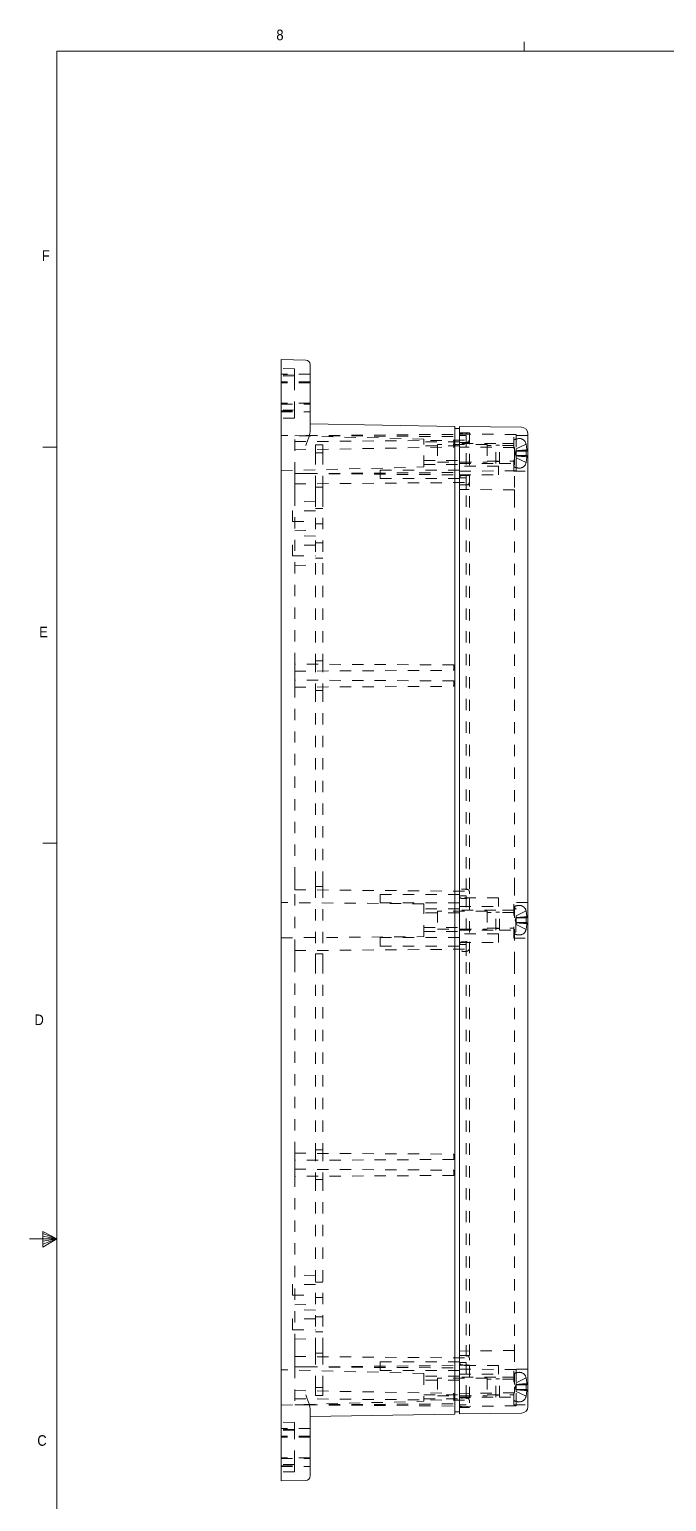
# Model space of a CAD drawing. Header units: inches. Extents: x 0.3 to 33.9, y 0.2 to 21.7.
# Drawn here: x 0.27 to 5.9, y 8.64 to 21.66 of the extents above; entities that cross this region are included whole.
import ezdxf

# ---------------------------------------------------------------- set-up
doc = ezdxf.new("R2010")
doc.units = ezdxf.units.IN
doc.header["$MEASUREMENT"] = 0
doc.linetypes.add('SLD-Dashed', pattern=[0.075, 0.05, -0.025])
doc.linetypes.add('SLD-Solid', pattern=[0])
doc.styles.add('SLDTEXTSTYLE1', font='GOTHIC.TTF', dxfattribs={"width": 0.913})

msp = doc.modelspace()

# ---------------------------------------------------------------- linework, layer by layer
at = {"color": 7, "linetype": 'SLD-Solid', "lineweight": 0}
for p, q in [((4.6408, 21.464), (4.6408, 21.5488)), ((0.5158, 21.464), (33.5158, 21.464)), ((0.5158, 21.464), (0.5158, 0.464)), ((0.5158, 17.964), (0.3908, 17.964)), ((0.5158, 14.464), (0.3908, 14.464)), ((0.5158, 10.964), (0.2728, 10.964)), ((0.3918, 11.0295), (0.3918, 10.8907)), ((0.5158, 10.964), (0.3918, 11.0295)), ((0.3918, 11.011), (0.5158, 10.964)), ((0.3918, 10.9871), (0.5158, 10.964)), ((0.3918, 10.8907), (0.5158, 10.964)), ((0.3918, 10.918), (0.5158, 10.964)), ((0.3918, 10.9447), (0.5158, 10.964))]:
    msp.add_line(p, q, dxfattribs=at)
at = {"color": 7, "linetype": 'SLD-Solid', "lineweight": 15}
for p, q in [((2.7121, 18.7347), (2.4949, 18.7385)), ((2.4949, 18.7385), (2.4949, 18.5926)), ((2.7508, 18.6953), (2.7508, 18.5814)), ((2.4949, 18.5926), (2.4949, 17.9799)), ((2.7508, 18.5814), (2.7508, 18.1001)), ((2.7508, 18.1703), (4.0299, 18.1479)), ((4.0299, 18.1479), (4.0299, 17.9119)), ((4.0692, 18.1282), (4.0299, 18.1282)), ((4.0692, 18.1454), (4.0692, 17.9094)), ((4.6168, 18.1401), (4.0692, 18.1454)), ((2.4949, 17.9799), (2.4949, 17.9119)), ((4.6752, 18.0811), (4.6752, 17.9094)), ((2.4949, 17.9119), (2.4949, 9.6509)), ((4.0299, 17.9119), (4.0299, 9.6509)), ((4.0692, 17.9094), (4.0692, 9.6534)), ((4.6752, 17.9094), (4.6752, 9.6534)), ((2.4949, 9.6509), (2.4949, 9.5829)), ((4.0299, 9.6509), (4.0299, 9.4149)), ((4.0692, 9.6534), (4.0692, 9.4174)), ((4.6752, 9.6534), (4.6752, 9.4817)), ((2.4949, 8.9703), (2.4949, 9.5829)), ((2.7508, 9.4627), (2.7508, 8.9814)), ((2.7508, 9.3926), (4.0299, 9.4149)), ((4.0692, 9.4346), (4.0299, 9.4346)), ((4.6168, 9.4227), (4.0692, 9.4174)), ((2.7508, 8.9814), (2.7508, 8.8675)), ((2.4949, 8.8244), (2.4949, 8.9703)), ((2.7121, 8.8282), (2.4949, 8.8244))]:
    msp.add_line(p, q, dxfattribs=at)
at = {"color": 7, "linetype": 'SLD-Dashed', "lineweight": 0}
for p, q in [((2.613, 18.6577), (2.4949, 18.6597)), ((2.613, 18.5717), (2.613, 18.6577)), ((2.7508, 18.6105), (2.4949, 18.6105)), ((2.613, 18.6027), (2.4949, 18.6007)), ((2.613, 18.5949), (2.4949, 18.5928)), ((2.7508, 18.5416), (2.4949, 18.5416)), ((2.7508, 18.5338), (2.4949, 18.5338)), ((2.613, 18.2688), (2.613, 18.5717)), ((2.7508, 18.3527), (2.4949, 18.3527)), ((2.4949, 18.3448), (2.7508, 18.3448)), ((2.613, 18.2915), (2.4949, 18.2936)), ((2.4949, 18.2857), (2.613, 18.2837)), ((2.4949, 18.2759), (2.7508, 18.2759)), ((2.613, 18.2688), (2.613, 18.2218)), ((2.613, 18.2218), (2.4949, 18.2197)), ((3.7542, 18.035), (2.4949, 18.0679)), ((2.6149, 18.0652), (2.7158, 18.0661)), ((2.6149, 17.7316), (2.6149, 18.0652)), ((2.6149, 18.0127), (4.1283, 18.0259)), ((2.6149, 17.9404), (4.0213, 17.965)), ((2.7158, 18.0661), (4.0692, 18.0779)), ((2.7158, 18.0661), (4.0692, 18.0582)), ((2.7158, 18.0661), (4.0692, 18.0567)), ((2.8624, 17.9843), (2.7999, 17.9843)), ((2.7999, 17.9843), (2.7999, 17.9119)), ((2.8624, 17.9843), (2.8624, 17.9119)), ((3.7542, 17.7889), (3.7542, 18.035)), ((4.0692, 18.0119), (3.7542, 18.0119)), ((4.0692, 18.0119), (3.7542, 18.0119)), ((4.0692, 17.9769), (3.7542, 17.9769)), ((3.877, 17.9882), (3.877, 17.8307)), ((4.314, 17.9882), (3.877, 17.9882)), ((4.0213, 17.965), (4.0213, 18.025)), ((4.1592, 18.0898), (4.0692, 18.0898)), ((4.5702, 18.0756), (4.0692, 18.0804)), ((4.1283, 18.0659), (4.0692, 18.0659)), ((4.1592, 18.0048), (4.0692, 18.0048)), ((4.3902, 17.9979), (4.0692, 17.9979)), ((4.5572, 17.9607), (4.0692, 17.9654)), ((4.1283, 18.0659), (4.1283, 17.9119)), ((4.1592, 18.0898), (4.1592, 17.9059)), ((4.314, 17.9882), (4.314, 17.8307)), ((4.5502, 17.9783), (4.314, 17.9783)), ((4.3902, 17.8209), (4.3902, 17.9979)), ((4.4242, 17.9819), (4.3902, 17.9819)), ((4.4242, 17.8209), (4.4242, 17.9979)), ((4.5502, 17.9979), (4.4242, 17.9979)), ((4.5502, 17.7519), (4.5502, 18.0669)), ((4.6752, 18.0669), (4.5502, 18.0669)), ((4.5702, 18.0756), (4.5702, 18.063)), ((4.5702, 18.063), (4.5702, 17.7675)), ((4.658, 17.9909), (4.5723, 17.9481)), ((4.6644, 17.9432), (4.658, 17.9909)), ((2.8624, 17.9137), (2.7999, 17.9137)), ((2.7999, 17.9119), (2.7999, 17.6103)), ((2.8624, 17.9119), (2.8624, 17.6103)), ((3.7542, 17.847), (4.0692, 17.847)), ((4.1283, 17.9119), (4.1283, 17.6919)), ((4.1592, 17.9059), (4.1592, 17.7148)), ((4.314, 17.8405), (4.5502, 17.8405)), ((4.3902, 17.8369), (4.4242, 17.8369)), ((4.5572, 17.9607), (4.5572, 17.9063)), ((4.5572, 17.9063), (4.5572, 17.5857)), ((4.5723, 17.9394), (4.5625, 17.9094)), ((4.5625, 17.9094), (4.5723, 17.8794)), ((4.5723, 17.9481), (4.5723, 17.9316)), ((4.5723, 17.9316), (4.5723, 17.9297)), ((4.658, 17.9297), (4.5723, 17.9297)), ((4.5723, 17.9297), (4.5723, 17.8892)), ((4.658, 17.8892), (4.5723, 17.8892)), ((4.5723, 17.8892), (4.5723, 17.8873)), ((4.5723, 17.8873), (4.5723, 17.8707)), ((4.658, 17.828), (4.5723, 17.8707)), ((4.658, 17.9297), (4.6644, 17.9297)), ((4.658, 17.8892), (4.658, 17.9297)), ((4.6644, 17.8892), (4.658, 17.8892)), ((4.658, 17.828), (4.6644, 17.8757)), ((4.6644, 17.9432), (4.6644, 17.9297)), ((4.6644, 17.8892), (4.6644, 17.8757)), ((2.4949, 17.7559), (3.7542, 17.7889)), ((2.6149, 17.6387), (2.6149, 17.7316)), ((2.7158, 17.7307), (4.0692, 17.7401)), ((2.7158, 17.7307), (4.0692, 17.7189)), ((3.3692, 17.6868), (3.3692, 17.7618)), ((4.0692, 17.7618), (3.3692, 17.7618)), ((3.7542, 17.8119), (4.0692, 17.8119)), ((3.7542, 17.8119), (4.0692, 17.8119)), ((3.877, 17.8307), (4.314, 17.8307)), ((4.0692, 17.8209), (4.3902, 17.8209)), ((4.4142, 17.7954), (4.0692, 17.7954)), ((4.5702, 17.7553), (4.0692, 17.7504)), ((4.0692, 17.7184), (4.4142, 17.7184)), ((4.1592, 17.7148), (4.0692, 17.7148)), ((4.1592, 17.7148), (4.1592, 17.5314)), ((4.4142, 17.7184), (4.4142, 17.7954)), ((4.4242, 17.8209), (4.5502, 17.8209)), ((4.5502, 17.7519), (4.6752, 17.7519)), ((4.5702, 17.7675), (4.5702, 17.7553)), ((2.6149, 17.6387), (4.1283, 17.6519)), ((2.6149, 17.5379), (2.6149, 17.6387)), ((2.8624, 17.6103), (2.7999, 17.6103)), ((2.7999, 17.6103), (2.7999, 17.5379)), ((2.8624, 17.6103), (2.8624, 17.5379)), ((3.3692, 17.6868), (4.0692, 17.6868)), ((4.1283, 17.6919), (4.0692, 17.6919)), ((4.1592, 17.6298), (4.0692, 17.6298)), ((4.5572, 17.5857), (4.0692, 17.5904)), ((4.1283, 17.6919), (4.1283, 17.5379)), ((4.5572, 17.5857), (4.5572, 17.5314)), ((2.6149, 16.046), (2.6149, 17.5379)), ((2.7999, 17.4812), (2.6149, 17.486)), ((2.7999, 17.5379), (2.7999, 16.075)), ((2.8624, 17.5379), (2.8624, 16.075)), ((4.1283, 17.5379), (4.1283, 14.1514)), ((4.1592, 17.5314), (4.1592, 14.1554)), ((4.5572, 17.5314), (4.5572, 14.1554)), ((2.5969, 17.4022), (2.5969, 17.3072)), ((2.7999, 17.4022), (2.5969, 17.4022)), ((2.8624, 17.4222), (2.7999, 17.4222)), ((2.5969, 17.3072), (2.7999, 17.3072)), ((2.6149, 17.2233), (2.7999, 17.2282)), ((2.7999, 17.2872), (2.8624, 17.2872)), ((2.5969, 17.0974), (2.5969, 17.0024)), ((2.7999, 17.0974), (2.5969, 17.0974)), ((2.7999, 17.1764), (2.6149, 17.1813)), ((2.8624, 17.1174), (2.7999, 17.1174)), ((2.5969, 17.0024), (2.7999, 17.0024)), ((2.6149, 16.9186), (2.7999, 16.9234)), ((2.7999, 16.9824), (2.8624, 16.9824)), ((4.0213, 16.0382), (2.6149, 16.046)), ((2.6149, 15.9833), (2.6149, 16.046)), ((2.8624, 16.075), (2.7999, 16.075)), ((2.7999, 16.075), (2.7999, 15.8129)), ((2.8624, 16.075), (2.8624, 15.8129)), ((4.0213, 15.9912), (4.0213, 16.0382)), ((2.6149, 15.9833), (4.0213, 15.9912)), ((2.6149, 15.9045), (2.6149, 15.9833)), ((4.0213, 15.8967), (2.6149, 15.9045)), ((2.6149, 15.8418), (2.6149, 15.9045)), ((4.0213, 15.8497), (4.0213, 15.8967)), ((2.6149, 15.8418), (4.0213, 15.8497)), ((2.6149, 14.1514), (2.6149, 15.8418)), ((2.8624, 15.8129), (2.7999, 15.8129)), ((2.7999, 15.8129), (2.7999, 14.1514)), ((2.8624, 15.8129), (2.8624, 14.1514)), ((2.6149, 14.0506), (2.6149, 14.1514)), ((2.7999, 14.1514), (2.7999, 14.079)), ((2.8624, 14.079), (2.7999, 14.079)), ((2.7999, 14.079), (2.7999, 13.4838)), ((2.8624, 14.1514), (2.8624, 14.079)), ((2.8624, 14.079), (2.8624, 13.4838)), ((4.1283, 14.1514), (4.1283, 13.9974)), ((4.1592, 14.1554), (4.1592, 13.9721)), ((4.5572, 14.1554), (4.5572, 14.1011)), ((4.5572, 14.1011), (4.5572, 13.4617)), ((3.7542, 13.9264), (2.4949, 13.9374)), ((2.6149, 14.0506), (4.1283, 14.0374)), ((2.6149, 13.5122), (2.6149, 14.0506)), ((3.3692, 13.9349), (3.3692, 14.0099)), ((4.0692, 14.0099), (3.3692, 14.0099)), ((3.3692, 13.9349), (4.0692, 13.9349)), ((4.1283, 13.9974), (4.0692, 13.9974)), ((4.4142, 13.9784), (4.0692, 13.9784)), ((4.1283, 13.9974), (4.1283, 13.5654)), ((4.1592, 13.9721), (4.1592, 13.5908)), ((4.4142, 13.9014), (4.4142, 13.9784)), ((4.5502, 13.6239), (4.5502, 13.9389)), ((4.6752, 13.9389), (4.5502, 13.9389)), ((3.7542, 13.6364), (3.7542, 13.9264)), ((4.0692, 13.8814), (3.7542, 13.8814)), ((4.0692, 13.8814), (3.7542, 13.8814)), ((4.0692, 13.8464), (3.7542, 13.8464)), ((3.877, 13.8602), (3.877, 13.7027)), ((4.314, 13.8602), (3.877, 13.8602)), ((4.0692, 13.9014), (4.4142, 13.9014)), ((4.3902, 13.8699), (4.0692, 13.8699)), ((4.314, 13.8602), (4.314, 13.7027)), ((4.5502, 13.8503), (4.314, 13.8503)), ((4.3902, 13.6929), (4.3902, 13.8699)), ((4.4242, 13.8539), (4.3902, 13.8539)), ((4.4242, 13.6929), (4.4242, 13.8699)), ((4.5502, 13.8699), (4.4242, 13.8699)), ((4.5672, 13.8874), (4.5572, 13.8874)), ((4.5723, 13.8114), (4.5625, 13.7814)), ((4.5672, 13.6754), (4.5672, 13.8874)), ((4.658, 13.8629), (4.5723, 13.8201)), ((4.5723, 13.8201), (4.5723, 13.8036)), ((4.5723, 13.8036), (4.5723, 13.8017)), ((4.658, 13.8017), (4.5723, 13.8017)), ((4.5723, 13.8017), (4.5723, 13.7612)), ((4.6644, 13.8152), (4.658, 13.8629)), ((4.658, 13.8017), (4.6644, 13.8017)), ((4.658, 13.7612), (4.658, 13.8017)), ((4.6644, 13.8152), (4.6644, 13.8017)), ((3.7542, 13.7165), (4.0692, 13.7165)), ((3.7542, 13.6814), (4.0692, 13.6814)), ((3.7542, 13.6814), (4.0692, 13.6814)), ((3.877, 13.7027), (4.314, 13.7027)), ((4.0692, 13.6929), (4.3902, 13.6929)), ((4.314, 13.7125), (4.5502, 13.7125)), ((4.3902, 13.7089), (4.4242, 13.7089)), ((4.4242, 13.6929), (4.5502, 13.6929)), ((4.5572, 13.6754), (4.5672, 13.6754)), ((4.5625, 13.7814), (4.5723, 13.7514)), ((4.658, 13.7612), (4.5723, 13.7612)), ((4.5723, 13.7612), (4.5723, 13.7593)), ((4.5723, 13.7593), (4.5723, 13.7427)), ((4.658, 13.7), (4.5723, 13.7427)), ((4.6644, 13.7612), (4.658, 13.7612)), ((4.658, 13.7), (4.6644, 13.7477)), ((4.6644, 13.7612), (4.6644, 13.7477)), ((2.4949, 13.6254), (3.7542, 13.6364)), ((3.3692, 13.6279), (3.3692, 13.5529)), ((4.0692, 13.6279), (3.3692, 13.6279)), ((3.3692, 13.5529), (4.0692, 13.5529)), ((4.4142, 13.6614), (4.0692, 13.6614)), ((4.0692, 13.5844), (4.4142, 13.5844)), ((4.1283, 13.5654), (4.0692, 13.5654)), ((4.1283, 13.5654), (4.1283, 13.4114)), ((4.1592, 13.5908), (4.1592, 13.4074)), ((4.4142, 13.6614), (4.4142, 13.5844)), ((4.5502, 13.6239), (4.6752, 13.6239)), ((2.6149, 13.5122), (4.1283, 13.5254)), ((2.6149, 13.4114), (2.6149, 13.5122)), ((2.6149, 11.721), (2.6149, 13.4114)), ((2.8624, 13.4838), (2.7999, 13.4838)), ((2.7999, 13.4838), (2.7999, 13.4114)), ((2.7999, 13.4114), (2.7999, 11.75)), ((2.8624, 13.4838), (2.8624, 13.4114)), ((2.8624, 13.4114), (2.8624, 11.75)), ((4.1283, 13.4114), (4.1283, 10.0249)), ((4.1592, 13.4074), (4.1592, 10.0314)), ((4.5572, 13.4617), (4.5572, 13.4074)), ((4.5572, 13.4074), (4.5572, 10.0314)), ((2.6149, 11.721), (4.0213, 11.7132)), ((2.6149, 11.721), (2.6149, 11.6583)), ((2.8624, 11.75), (2.7999, 11.75)), ((2.7999, 11.75), (2.7999, 11.4879)), ((2.8624, 11.75), (2.8624, 11.4879)), ((4.0213, 11.6662), (2.6149, 11.6583)), ((2.6149, 11.5795), (2.6149, 11.6583)), ((4.0213, 11.7132), (4.0213, 11.6662)), ((2.6149, 11.5795), (4.0213, 11.5717)), ((2.6149, 11.5795), (2.6149, 11.5168)), ((4.0213, 11.5247), (2.6149, 11.5168)), ((2.6149, 10.0249), (2.6149, 11.5168)), ((2.8624, 11.4879), (2.7999, 11.4879)), ((2.7999, 11.4879), (2.7999, 10.0249)), ((2.8624, 11.4879), (2.8624, 10.0249)), ((4.0213, 11.5717), (4.0213, 11.5247)), ((2.5969, 10.5604), (2.5969, 10.4654)), ((2.7999, 10.5604), (2.5969, 10.5604)), ((2.7999, 10.6394), (2.6149, 10.6443)), ((2.8624, 10.5804), (2.7999, 10.5804)), ((2.5969, 10.4654), (2.7999, 10.4654)), ((2.7999, 10.4454), (2.8624, 10.4454)), ((2.6149, 10.3816), (2.7999, 10.3864)), ((2.7999, 10.3347), (2.6149, 10.3395)), ((2.5969, 10.2557), (2.5969, 10.1607)), ((2.7999, 10.2557), (2.5969, 10.2557)), ((2.5969, 10.1607), (2.7999, 10.1607)), ((2.8624, 10.2757), (2.7999, 10.2757)), ((2.6149, 10.0768), (2.7999, 10.0817)), ((2.6149, 9.9241), (2.6149, 10.0249)), ((2.7999, 10.1407), (2.8624, 10.1407)), ((2.7999, 10.0249), (2.7999, 9.9525)), ((2.8624, 10.0249), (2.8624, 9.9525)), ((4.1283, 10.0249), (4.1283, 9.8709)), ((4.1592, 10.0314), (4.1592, 9.8481)), ((4.5572, 10.0314), (4.5572, 9.9771)), ((2.6149, 9.9241), (4.1283, 9.9109)), ((2.6149, 9.8312), (2.6149, 9.9241)), ((2.8624, 9.9525), (2.7999, 9.9525)), ((2.7999, 9.9525), (2.7999, 9.6509)), ((2.8624, 9.9525), (2.8624, 9.6509)), ((4.5572, 9.9771), (4.0692, 9.9724)), ((4.1592, 9.9331), (4.0692, 9.9331)), ((4.5572, 9.9771), (4.5572, 9.6566)), ((3.7542, 9.774), (2.4949, 9.8069)), ((2.6149, 9.8312), (2.6149, 9.4976)), ((2.7158, 9.8321), (4.0692, 9.8439)), ((2.7158, 9.8321), (4.0692, 9.8228)), ((3.3692, 9.8761), (3.3692, 9.8011)), ((4.0692, 9.8761), (3.3692, 9.8761)), ((3.3692, 9.8011), (4.0692, 9.8011)), ((3.7542, 9.774), (3.7542, 9.5279)), ((4.1283, 9.8709), (4.0692, 9.8709)), ((4.1592, 9.8481), (4.0692, 9.8481)), ((4.4142, 9.8444), (4.0692, 9.8444)), ((4.5702, 9.8076), (4.0692, 9.8124)), ((4.0692, 9.7674), (4.4142, 9.7674)), ((4.1283, 9.8709), (4.1283, 9.6509)), ((4.1592, 9.8481), (4.1592, 9.6569)), ((4.4142, 9.8444), (4.4142, 9.7674)), ((4.5502, 9.4959), (4.5502, 9.8109)), ((4.6752, 9.8109), (4.5502, 9.8109)), ((4.5702, 9.7954), (4.5702, 9.8076)), ((4.5702, 9.4999), (4.5702, 9.7954)), ((2.7999, 9.6509), (2.7999, 9.5785)), ((2.8624, 9.6492), (2.7999, 9.6492)), ((2.8624, 9.6509), (2.8624, 9.5785)), ((4.0692, 9.7509), (3.7542, 9.7509)), ((4.0692, 9.7509), (3.7542, 9.7509)), ((4.0692, 9.7159), (3.7542, 9.7159)), ((3.877, 9.7322), (3.877, 9.5747)), ((4.314, 9.7322), (3.877, 9.7322)), ((4.3902, 9.7419), (4.0692, 9.7419)), ((4.1283, 9.6509), (4.1283, 9.4969)), ((4.1592, 9.6569), (4.1592, 9.4731)), ((4.314, 9.7322), (4.314, 9.5747)), ((4.5502, 9.7223), (4.314, 9.7223)), ((4.3902, 9.5649), (4.3902, 9.7419)), ((4.4242, 9.7259), (4.3902, 9.7259)), ((4.4242, 9.5649), (4.4242, 9.7419)), ((4.5502, 9.7419), (4.4242, 9.7419)), ((4.5572, 9.6566), (4.5572, 9.6021)), ((4.5723, 9.6834), (4.5625, 9.6534)), ((4.5625, 9.6534), (4.5723, 9.6234)), ((4.658, 9.7349), (4.5723, 9.6921)), ((4.5723, 9.6921), (4.5723, 9.6756)), ((4.5723, 9.6756), (4.5723, 9.6737)), ((4.658, 9.6737), (4.5723, 9.6737)), ((4.5723, 9.6737), (4.5723, 9.6332)), ((4.658, 9.6332), (4.5723, 9.6332)), ((4.5723, 9.6332), (4.5723, 9.6313)), ((4.6644, 9.6872), (4.658, 9.7349)), ((4.658, 9.6737), (4.6644, 9.6737)), ((4.658, 9.6332), (4.658, 9.6737)), ((4.6644, 9.6332), (4.658, 9.6332)), ((4.6644, 9.6872), (4.6644, 9.6737)), ((4.6644, 9.6332), (4.6644, 9.6197)), ((2.4949, 9.4949), (3.7542, 9.5279)), ((2.6149, 9.6224), (4.0213, 9.5979)), ((2.6149, 9.5501), (4.1283, 9.5369)), ((2.7158, 9.4967), (4.0692, 9.5062)), ((2.7158, 9.4967), (4.0692, 9.5047)), ((2.8624, 9.5785), (2.7999, 9.5785)), ((3.7542, 9.586), (4.0692, 9.586)), ((3.7542, 9.5509), (4.0692, 9.5509)), ((3.7542, 9.5509), (4.0692, 9.5509)), ((3.877, 9.5747), (4.314, 9.5747)), ((4.0213, 9.5979), (4.0213, 9.5379)), ((4.5572, 9.6021), (4.0692, 9.5974)), ((4.0692, 9.5649), (4.3902, 9.5649)), ((4.1592, 9.5581), (4.0692, 9.5581)), ((4.314, 9.5845), (4.5502, 9.5845)), ((4.3902, 9.5809), (4.4242, 9.5809)), ((4.4242, 9.5649), (4.5502, 9.5649)), ((4.5723, 9.6313), (4.5723, 9.6147)), ((4.658, 9.572), (4.5723, 9.6147)), ((4.658, 9.572), (4.6644, 9.6197)), ((2.6149, 9.4976), (2.7158, 9.4967)), ((2.7158, 9.4967), (4.0692, 9.4849)), ((4.1283, 9.4969), (4.0692, 9.4969)), ((4.5702, 9.4873), (4.0692, 9.4824)), ((4.1592, 9.4731), (4.0692, 9.4731)), ((4.5502, 9.4959), (4.6752, 9.4959)), ((4.5702, 9.4873), (4.5702, 9.4999)), ((2.613, 9.3411), (2.4949, 9.3431)), ((2.7508, 9.287), (2.4949, 9.287)), ((2.613, 9.2792), (2.4949, 9.2771)), ((2.613, 9.2713), (2.4949, 9.2693)), ((2.613, 9.2941), (2.613, 9.3411)), ((2.613, 9.2941), (2.613, 8.9912)), ((2.7508, 9.2181), (2.4949, 9.2181)), ((2.7508, 9.2102), (2.4949, 9.2102)), ((2.7508, 9.0291), (2.4949, 9.0291)), ((2.4949, 9.0212), (2.7508, 9.0212)), ((2.613, 8.9912), (2.613, 8.9052)), ((2.613, 8.968), (2.4949, 8.97)), ((2.4949, 8.9622), (2.613, 8.9601)), ((2.4949, 8.9523), (2.7508, 8.9523)), ((2.613, 8.9052), (2.4949, 8.9031))]:
    msp.add_line(p, q, dxfattribs=at)
at = {"color": 7, "linetype": 'SLD-Solid', "lineweight": 15}
for centre, radius, start, end in [((2.7114, 18.6953), 0.0394, 0, 89), ((4.6162, 18.0811), 0.059, 0, 89.446), ((4.6162, 9.4817), 0.059, 270.554, 0), ((2.7114, 8.8675), 0.0394, 271, 0)]:
    msp.add_arc(centre, radius, start, end, dxfattribs=at)
at = {"color": 7, "linetype": 'SLD-Dashed', "lineweight": 0}
for centre, radius, start, end in [((4.6, 17.9293), 0.1106, 90, 116.715), ((4.6, 17.9809), 0.0591, 19.02617, 90), ((4.5069, 17.9488), 0.1575, 15.56925, 19.02617), ((4.6, 17.8896), 0.1106, 243.285, 270), ((4.6, 17.838), 0.0591, 270, 340.97383), ((4.5069, 17.8701), 0.1575, 340.97383, 344.44513), ((4.6, 13.8013), 0.1106, 90, 116.715), ((4.6, 13.8529), 0.0591, 19.02617, 90), ((4.5069, 13.8208), 0.1575, 15.56925, 19.02617), ((4.6, 13.71), 0.0591, 270, 340.97383), ((4.5069, 13.7421), 0.1575, 340.97383, 344.44513), ((4.6, 13.7616), 0.1106, 243.285, 270), ((4.6, 9.6733), 0.1106, 90, 116.715), ((4.6, 9.7249), 0.0591, 19.02617, 90), ((4.5069, 9.6928), 0.1575, 15.56925, 19.02617), ((4.6, 9.6336), 0.1106, 243.285, 270), ((4.6, 9.582), 0.0591, 270, 340.97383), ((4.5069, 9.6141), 0.1575, 340.97383, 344.44513)]:
    msp.add_arc(centre, radius, start, end, dxfattribs=at)
at = {"color": 7, "linetype": 'SLD-Solid', "lineweight": 15}
for points in [[(2.7508, 18.1001), (2.7508, 18.0915), (2.7492, 18.0824), (2.7444, 18.0634), (2.7411, 18.0534), (2.7338, 18.033), (2.7297, 18.0226), (2.7233, 18.0066), (2.7211, 18.0011), (2.7166, 17.9902), (2.7144, 17.9845), (2.7121, 17.979)], [(2.7508, 9.4627), (2.7508, 9.4714), (2.7492, 9.4804), (2.7444, 9.4995), (2.7411, 9.5095), (2.7338, 9.5299), (2.7297, 9.5403), (2.7233, 9.5563), (2.7211, 9.5617), (2.7166, 9.5727), (2.7144, 9.5783), (2.7121, 9.5839)]]:
    msp.add_open_spline(points, degree=3, knots=[0, 0, 0, 0, 0.25, 0.25, 0.5, 0.5, 0.75, 0.75, 0.875, 0.875, 1, 1, 1, 1], dxfattribs=at)
at = {"color": 7, "linetype": 'SLD-Dashed', "lineweight": 0}
for points, knots in [([(4.0692, 18.0473), (4.0693, 18.0557), (4.0693, 18.0663), (4.0738, 18.0781), (4.0781, 18.0835), (4.0852, 18.0872), (4.0975, 18.0895), (4.1128, 18.09), (4.129, 18.0895), (4.1415, 18.0873), (4.151, 18.0822), (4.1566, 18.0732), (4.159, 18.0613), (4.1592, 18.0524), (4.1592, 18.0473)], [0, 0, 0, 0, 0.1665815, 0.2114633, 0.2510879, 0.3032629, 0.3671961, 0.5031422, 0.6103379, 0.692701, 0.7577092, 0.8208989, 0.8983656, 1, 1, 1, 1]), ([(4.1592, 18.0473), (4.1592, 18.0422), (4.159, 18.0333), (4.1566, 18.0214), (4.151, 18.0124), (4.1415, 18.0073), (4.129, 18.0051), (4.1114, 18.0046), (4.0954, 18.0049), (4.0833, 18.0083), (4.0773, 18.0119), (4.0727, 18.0182), (4.0694, 18.0304), (4.0693, 18.0404), (4.0692, 18.0473)], [0, 0, 0, 0, 0.1016255, 0.1790853, 0.2422694, 0.3072719, 0.3896277, 0.4968139, 0.6619311, 0.7084728, 0.7488583, 0.7998277, 0.8616335, 1, 1, 1, 1]), ([(4.5723, 17.9316), (4.5909, 17.9333), (4.6216, 17.9361), (4.6523, 17.9387), (4.6644, 17.9397)], [0, 0, 0, 0, 0.6066371, 1, 1, 1, 1]), ([(4.6644, 17.8791), (4.6418, 17.8811), (4.6111, 17.8837), (4.5804, 17.8865), (4.5723, 17.8873)], [0, 0, 0, 0, 0.7368804, 1, 1, 1, 1]), ([(4.0692, 17.6723), (4.0693, 17.6807), (4.0693, 17.6913), (4.0738, 17.7031), (4.0781, 17.7085), (4.0852, 17.7122), (4.0975, 17.7145), (4.1128, 17.715), (4.129, 17.7145), (4.1415, 17.7123), (4.151, 17.7072), (4.1566, 17.6982), (4.159, 17.6863), (4.1592, 17.6774), (4.1592, 17.6723)], [0, 0, 0, 0, 0.16658153, 0.21146334, 0.25108786, 0.30326287, 0.36719608, 0.50314223, 0.61033789, 0.69270098, 0.7577092, 0.8208989, 0.89836556, 1, 1, 1, 1]), ([(4.1592, 17.6723), (4.1592, 17.6672), (4.159, 17.6583), (4.1566, 17.6464), (4.151, 17.6374), (4.1415, 17.6323), (4.129, 17.6301), (4.1114, 17.6296), (4.0954, 17.6299), (4.0833, 17.6333), (4.0773, 17.6369), (4.0727, 17.6432), (4.0694, 17.6554), (4.0693, 17.6654), (4.0692, 17.6723)], [0, 0, 0, 0, 0.1016255, 0.1790853, 0.2422694, 0.3072719, 0.3896277, 0.4968139, 0.6619311, 0.7084728, 0.7488583, 0.7998277, 0.8616335, 1, 1, 1, 1]), ([(4.1592, 14.0146), (4.1592, 14.0196), (4.159, 14.0285), (4.1566, 14.0404), (4.151, 14.0494), (4.1415, 14.0546), (4.129, 14.0568), (4.1114, 14.0572), (4.0954, 14.057), (4.0833, 14.0536), (4.0773, 14.05), (4.0727, 14.0436), (4.0694, 14.0314), (4.0693, 14.0214), (4.0692, 14.0146)], [0, 0, 0, 0, 0.1016255, 0.1790853, 0.2422694, 0.3072719, 0.3896277, 0.4968139, 0.6619311, 0.7084728, 0.7488583, 0.7998277, 0.8616335, 1, 1, 1, 1]), ([(4.0692, 14.0146), (4.0693, 14.0062), (4.0693, 13.9955), (4.0738, 13.9837), (4.0781, 13.9784), (4.0852, 13.9747), (4.0975, 13.9723), (4.1128, 13.9719), (4.129, 13.9723), (4.1415, 13.9745), (4.151, 13.9797), (4.1566, 13.9887), (4.159, 14.0006), (4.1592, 14.0095), (4.1592, 14.0146)], [0, 0, 0, 0, 0.16658153, 0.21146334, 0.25108786, 0.30326287, 0.36719608, 0.50314223, 0.61033789, 0.69270098, 0.7577092, 0.8208989, 0.89836556, 1, 1, 1, 1]), ([(4.5723, 13.8036), (4.5909, 13.8053), (4.6216, 13.8081), (4.6523, 13.8107), (4.6644, 13.8117)], [0, 0, 0, 0, 0.6066371, 1, 1, 1, 1]), ([(4.6644, 13.7511), (4.6418, 13.7531), (4.6111, 13.7557), (4.5804, 13.7585), (4.5723, 13.7593)], [0, 0, 0, 0, 0.7368804, 1, 1, 1, 1]), ([(4.0692, 13.5483), (4.0693, 13.5567), (4.0693, 13.5673), (4.0738, 13.5791), (4.0781, 13.5845), (4.0852, 13.5882), (4.0975, 13.5906), (4.1128, 13.591), (4.129, 13.5905), (4.1415, 13.5883), (4.151, 13.5832), (4.1566, 13.5742), (4.159, 13.5623), (4.1592, 13.5534), (4.1592, 13.5483)], [0, 0, 0, 0, 0.16658153, 0.21146334, 0.25108786, 0.30326287, 0.36719608, 0.50314223, 0.61033789, 0.69270098, 0.7577092, 0.8208989, 0.89836556, 1, 1, 1, 1]), ([(4.1592, 13.5483), (4.1592, 13.5433), (4.159, 13.5344), (4.1566, 13.5224), (4.151, 13.5135), (4.1415, 13.5083), (4.129, 13.5061), (4.1114, 13.5057), (4.0954, 13.5059), (4.0833, 13.5093), (4.0773, 13.5129), (4.0727, 13.5192), (4.0694, 13.5314), (4.0693, 13.5414), (4.0692, 13.5483)], [0, 0, 0, 0, 0.1016255, 0.1790853, 0.2422694, 0.3072719, 0.3896277, 0.4968139, 0.6619311, 0.7084728, 0.7488583, 0.7998277, 0.8616335, 1, 1, 1, 1]), ([(4.1592, 9.8906), (4.1592, 9.8956), (4.159, 9.9045), (4.1566, 9.9164), (4.151, 9.9254), (4.1415, 9.9306), (4.129, 9.9328), (4.1114, 9.9332), (4.0954, 9.933), (4.0833, 9.9296), (4.0773, 9.926), (4.0727, 9.9196), (4.0694, 9.9074), (4.0693, 9.8975), (4.0692, 9.8906)], [0, 0, 0, 0, 0.1016255, 0.1790853, 0.2422694, 0.3072719, 0.3896277, 0.4968139, 0.6619311, 0.7084728, 0.7488583, 0.7998277, 0.8616335, 1, 1, 1, 1]), ([(4.0692, 9.8906), (4.0693, 9.8822), (4.0693, 9.8715), (4.0738, 9.8597), (4.0781, 9.8544), (4.0852, 9.8507), (4.0975, 9.8483), (4.1128, 9.8479), (4.129, 9.8483), (4.1415, 9.8505), (4.151, 9.8557), (4.1566, 9.8647), (4.159, 9.8766), (4.1592, 9.8855), (4.1592, 9.8906)], [0, 0, 0, 0, 0.16658153, 0.21146334, 0.25108786, 0.30326287, 0.36719608, 0.50314223, 0.61033789, 0.69270098, 0.7577092, 0.8208989, 0.89836556, 1, 1, 1, 1]), ([(4.5723, 9.6756), (4.5909, 9.6773), (4.6216, 9.6801), (4.6523, 9.6827), (4.6644, 9.6837)], [0, 0, 0, 0, 0.6066371, 1, 1, 1, 1]), ([(4.1592, 9.5156), (4.1592, 9.5206), (4.159, 9.5295), (4.1566, 9.5414), (4.151, 9.5504), (4.1415, 9.5556), (4.129, 9.5578), (4.1114, 9.5582), (4.0954, 9.558), (4.0833, 9.5546), (4.0773, 9.551), (4.0727, 9.5446), (4.0694, 9.5324), (4.0693, 9.5225), (4.0692, 9.5156)], [0, 0, 0, 0, 0.1016255, 0.1790853, 0.2422694, 0.3072719, 0.3896277, 0.4968139, 0.6619311, 0.7084728, 0.7488583, 0.7998277, 0.8616335, 1, 1, 1, 1]), ([(4.0692, 9.5156), (4.0693, 9.5072), (4.0693, 9.4965), (4.0738, 9.4847), (4.0781, 9.4794), (4.0852, 9.4757), (4.0975, 9.4733), (4.1128, 9.4729), (4.129, 9.4733), (4.1415, 9.4755), (4.151, 9.4807), (4.1566, 9.4897), (4.159, 9.5016), (4.1592, 9.5105), (4.1592, 9.5156)], [0, 0, 0, 0, 0.1665815, 0.2114633, 0.2510879, 0.3032629, 0.3671961, 0.5031422, 0.6103379, 0.692701, 0.7577092, 0.8208989, 0.8983656, 1, 1, 1, 1]), ([(4.6644, 9.6231), (4.6418, 9.6251), (4.6111, 9.6277), (4.5804, 9.6305), (4.5723, 9.6313)], [0, 0, 0, 0, 0.7368804, 1, 1, 1, 1])]:
    msp.add_open_spline(points, degree=3, knots=knots, dxfattribs=at)
for points in [[(2.6149, 17.7316), (2.6485, 17.7313), (2.6822, 17.731), (2.7158, 17.7307)], [(2.6149, 9.8312), (2.6485, 9.8315), (2.6822, 9.8318), (2.7158, 9.8321)]]:
    msp.add_open_spline(points, degree=3, dxfattribs=at)

# ---------------------------------------------------------------- texts
at = {"color": 7, "linetype": 'Continuous', "lineweight": 0, "char_height": 0.0937, "attachment_point": 1, "style": 'SLDTEXTSTYLE1'}
for s, insert in [('8', (2.4533, 21.6561)), ('F', (0.3816, 19.7047)), ('E', (0.3589, 16.3767)), ('D', (0.3167, 12.9478)), ('C', (0.3421, 9.228))]:
    msp.add_mtext(s, dxfattribs=dict(at, insert=insert))

doc.saveas('drawing.dxf')
